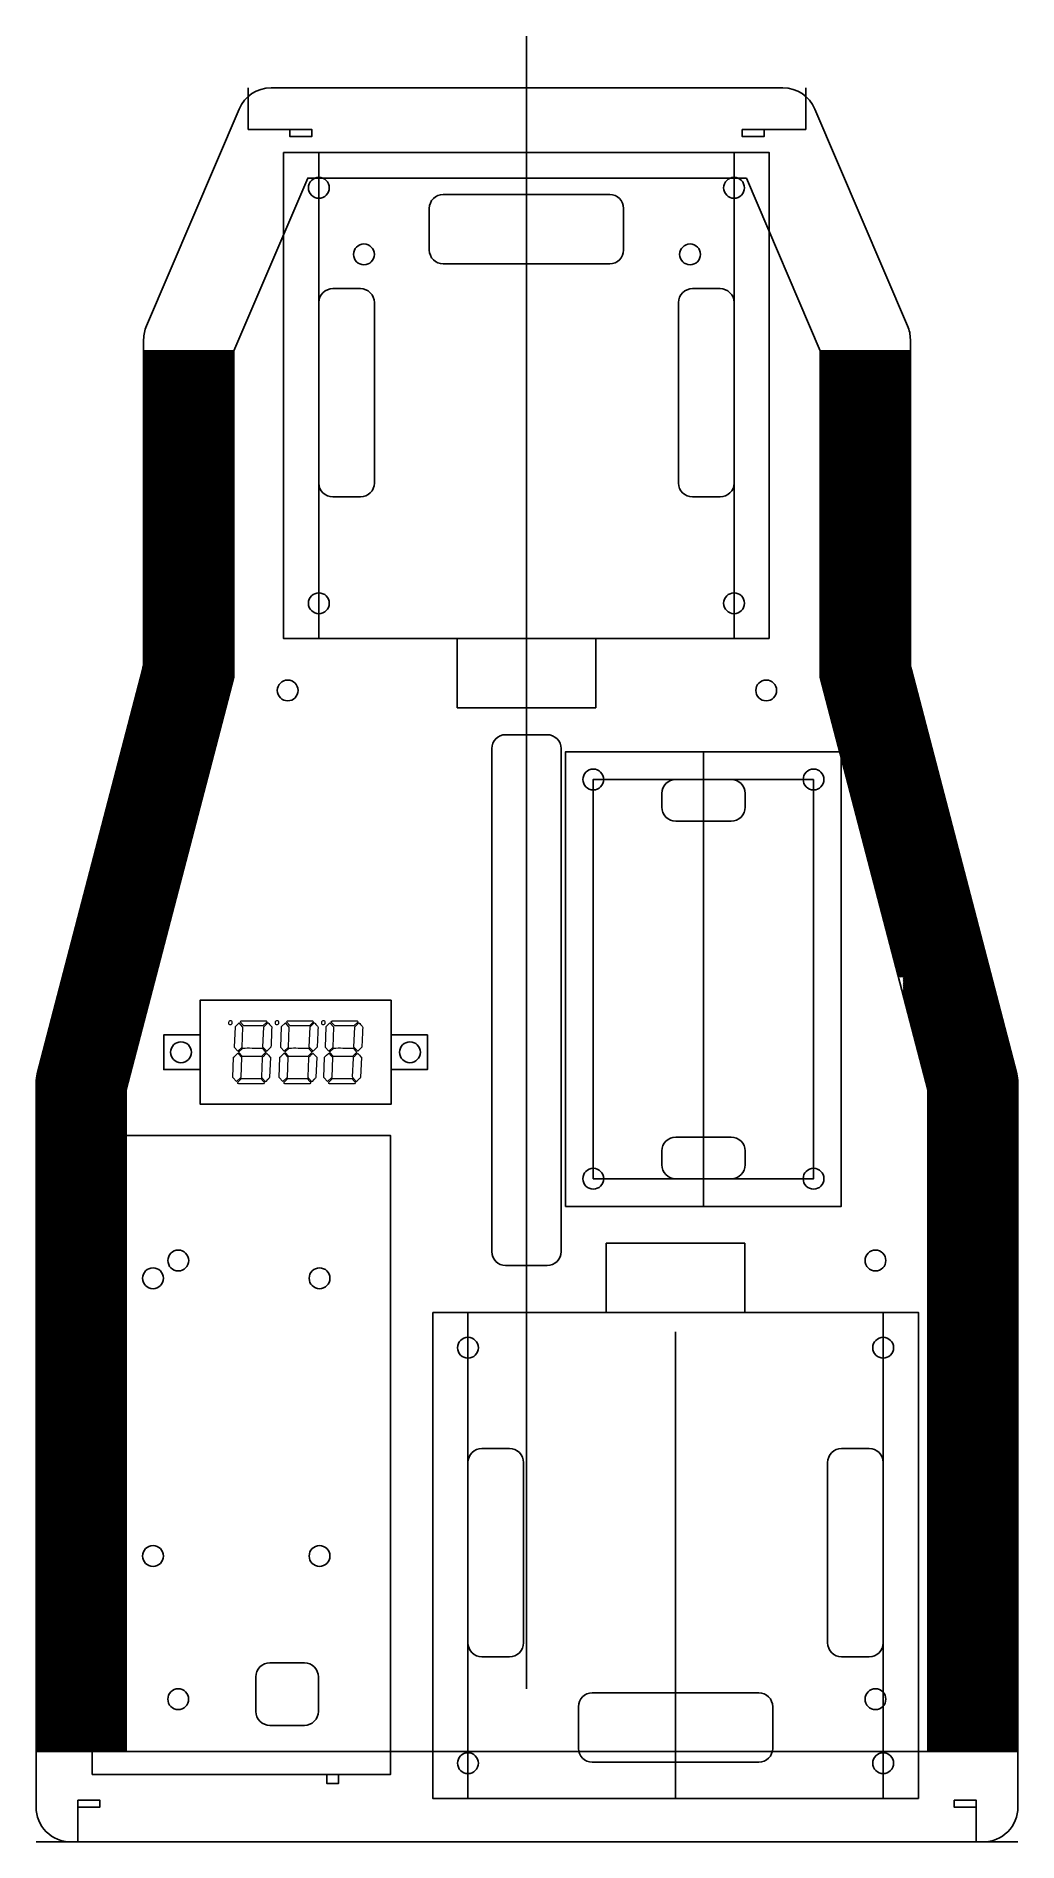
# Model space of a CAD drawing. Header units: centimetres. Extents: x -3 to 138, y 1 to 261.
import ezdxf

# ---------------------------------------------------------------- set-up
doc = ezdxf.new("R2010")
doc.units = ezdxf.units.CM
doc.header["$MEASUREMENT"] = 0
doc.layers.add('cut', color=1, linetype='Continuous')
doc.layers.add('underside', color=109, linetype='Continuous')

msp = doc.modelspace()

# ---------------------------------------------------------------- hatches: boundary and pattern name
at = {"layer": 'underside'}
h = msp.add_hatch(dxfattribs=at)
h.set_pattern_fill('ANSI31', color=256)
h.paths.add_polyline_path([(120.82, 125.08), (121.52, 125.08), (121.52, 122.38), (125.05, 108.85), (125.05, 55.09), (132.88, 55.09), (132.88, 35.09), (125.05, 35.09), (125.05, 13.52), (138.05, 13.52), (138.05, 110.51), (122.55, 169.96), (122.55, 215.26), (109.55, 215.26), (109.55, 168.29)])
edge = h.paths.add_edge_path()
edge.add_line((-3.45, 110.51), (-3.45, 13.52))
edge.add_line((-3.45, 13.52), (4.65, 13.52))
edge.add_spline(control_points=[(4.65, 13.52), (4.65, 30.26), (4.65, 102.06), (4.65, 102.06), (4.65, 102.06), (6.55, 102.06), (9.55, 102.06)], knot_values=[0.646638, 0.646638, 0.646638, 0.646638, 1, 1, 1, 1.042033, 1.042033, 1.042033, 1.042033], degree=3, periodic=0)
edge.add_line((9.55, 102.06), (9.55, 108.85))
edge.add_line((9.55, 108.85), (25.05, 168.29))
edge.add_line((25.05, 168.29), (25.05, 215.26))
edge.add_line((25.05, 215.26), (12.05, 215.26))
edge.add_line((12.05, 215.26), (12.05, 169.96))
edge.add_line((12.05, 169.96), (-3.45, 110.51))
h.paths.add_polyline_path([(125.05, 35.09), (132.88, 35.09), (132.88, 55.09), (125.05, 55.09)], flags=17)
edge = h.paths.add_edge_path(flags=17)
edge.add_spline(control_points=[(9.55, 102.06), (6.55, 102.06), (4.65, 102.06), (4.65, 102.06), (4.65, 102.06), (4.65, 30.26), (4.65, 13.52)], knot_values=[0.646638, 0.646638, 0.646638, 0.646638, 0.688672, 0.688672, 0.688672, 1.042033, 1.042033, 1.042033, 1.042033], degree=3, periodic=0)
edge.add_line((4.65, 13.52), (9.55, 13.52))
edge.add_line((9.55, 13.52), (9.55, 102.06))

# ---------------------------------------------------------------- linework, layer by layer
for p, q in [((67.22, 22.57), (67.22, 260.6)), ((27.11, 253.14), (27.11, 247.14)), ((107.49, 253.14), (107.49, 247.14)), ((27.11, 247.14), (33.11, 247.14)), ((107.49, 247.14), (101.49, 247.14)), ((32.22, 243.83), (37.3, 243.83)), ((37.3, 243.83), (37.3, 238.75)), ((102.22, 243.83), (97.14, 243.83)), ((97.14, 243.83), (97.14, 238.75)), ((37.3, 178.91), (37.3, 238.75)), ((97.14, 238.75), (97.14, 178.91)), ((37.3, 173.83), (37.3, 178.91)), ((97.14, 173.83), (97.14, 178.91)), ((32.22, 173.83), (37.3, 173.83)), ((57.22, 163.83), (57.22, 173.83)), ((77.22, 173.83), (77.22, 163.83)), ((102.22, 173.83), (97.14, 173.83)), ((77.22, 163.83), (57.22, 163.83)), ((92.73, 92.03), (92.73, 157.53)), ((78.71, 76.77), (78.71, 86.77)), ((78.71, 86.77), (98.71, 86.77)), ((98.71, 86.77), (98.71, 76.77)), ((53.71, 76.77), (58.79, 76.77)), ((58.79, 76.77), (58.79, 71.69)), ((123.71, 76.77), (118.63, 76.77)), ((118.63, 76.77), (118.63, 71.69)), ((88.71, 6.77), (88.71, 73.97)), ((58.79, 71.69), (58.79, 11.85)), ((118.63, 71.69), (118.63, 11.85)), ((58.79, 6.77), (58.79, 11.85)), ((118.63, 6.77), (118.63, 11.85)), ((2.55, 0.52), (2.55, 6.52)), ((123.71, 6.77), (118.63, 6.77)), ((132.05, 0.52), (132.05, 6.52)), ((-3.45, 0.52), (2.55, 0.52)), ((138.05, 0.52), (132.05, 0.52))]:
    msp.add_line(p, q)
for points in [[(102.22, 173.83), (32.22, 173.83), (32.22, 243.83), (102.22, 243.83)], [(112.6, 157.53), (112.6, 92.03), (72.85, 92.03), (72.85, 157.53)], [(108.6, 153.53), (108.6, 96.03), (76.85, 96.03), (76.85, 153.53)], [(53.71, 76.77), (123.71, 76.77), (123.71, 6.77), (53.71, 6.77)]]:
    msp.add_lwpolyline(points, close=True)
at = {"lineweight": 25}
for points in [[(47.7, 121.75), (47.7, 121.75), (47.7, 106.75), (47.7, 106.75), (47.7, 106.75), (47.7, 106.75), (20.2, 106.75), (20.2, 106.75), (20.2, 106.75), (20.2, 106.75), (20.2, 121.75), (20.2, 121.75), (20.2, 121.75), (20.2, 121.75), (47.7, 121.75), (47.7, 121.75)], [(20.2, 116.75), (20.2, 116.75), (20.2, 111.75), (20.2, 111.75), (20.2, 111.75), (20.2, 111.75), (14.95, 111.75), (14.95, 111.75), (14.95, 111.75), (14.95, 111.75), (14.95, 116.75), (14.95, 116.75), (14.95, 116.75), (14.95, 116.75), (20.2, 116.75), (20.2, 116.75)], [(52.95, 116.75), (52.95, 116.75), (52.95, 111.75), (52.95, 111.75), (52.95, 111.75), (52.95, 111.75), (47.7, 111.75), (47.7, 111.75), (47.7, 111.75), (47.7, 111.75), (47.7, 116.75), (47.7, 116.75), (47.7, 116.75), (47.7, 116.75), (52.95, 116.75), (52.95, 116.75)], [(4.65, 102.24), (4.65, 102.24), (47.65, 102.24), (47.65, 102.24), (47.65, 102.24), (47.65, 102.24), (47.65, 10.24), (47.65, 10.24), (47.65, 10.24), (47.65, 10.24), (4.65, 10.24), (4.65, 10.24), (4.65, 10.24), (4.65, 10.24), (4.65, 102.24), (4.65, 102.24)], [(38.47, 10.24), (38.47, 10.24), (40.11, 10.24), (40.11, 10.24), (40.11, 10.24), (40.11, 10.24), (40.11, 8.91), (40.11, 8.91), (40.11, 8.91), (40.11, 8.91), (38.47, 8.91), (38.47, 8.91), (38.47, 8.91), (38.47, 8.91), (38.47, 10.24), (38.47, 10.24)]]:
    msp.add_open_spline(points, degree=3, knots=[0, 0, 0, 0, 0.2, 0.2, 0.2, 0.2, 0.4, 0.4, 0.4, 0.4, 0.6, 0.6, 0.6, 0.6, 1, 1, 1, 1], dxfattribs=at)
at = {"lineweight": 9}
for points, knots in [([(24.56, 118.79), (24.64, 118.79), (24.7, 118.77), (24.75, 118.72), (24.75, 118.72), (24.8, 118.67), (24.82, 118.6), (24.82, 118.51), (24.82, 118.51), (24.82, 118.42), (24.79, 118.35), (24.73, 118.3), (24.73, 118.3), (24.68, 118.25), (24.61, 118.22), (24.54, 118.22), (24.54, 118.22), (24.47, 118.22), (24.41, 118.25), (24.35, 118.31), (24.35, 118.31), (24.3, 118.37), (24.28, 118.43), (24.28, 118.51), (24.28, 118.51), (24.29, 118.6), (24.32, 118.67), (24.37, 118.72), (24.37, 118.72), (24.43, 118.77), (24.49, 118.79), (24.56, 118.79)], [0, 0, 0, 0, 0.111111, 0.111111, 0.111111, 0.111111, 0.222222, 0.222222, 0.222222, 0.222222, 0.333333, 0.333333, 0.333333, 0.333333, 0.444444, 0.444444, 0.444444, 0.444444, 0.555556, 0.555556, 0.555556, 0.555556, 0.666667, 0.666667, 0.666667, 0.666667, 0.777778, 0.777778, 0.777778, 0.777778, 1, 1, 1, 1]), ([(25.62, 114.38), (25.62, 114.38), (25.09, 114.97), (25.09, 114.97), (25.09, 114.97), (25.09, 114.97), (25.22, 117.9), (25.22, 117.9), (25.22, 117.9), (25.22, 117.9), (25.8, 118.49), (25.8, 118.49), (25.8, 118.49), (25.8, 118.49), (26.36, 117.88), (26.36, 117.88), (26.36, 117.88), (26.36, 117.88), (26.23, 114.96), (26.23, 114.96), (26.23, 114.96), (26.23, 114.96), (25.62, 114.38), (25.62, 114.38)], [0, 0, 0, 0, 0.142857, 0.142857, 0.142857, 0.142857, 0.285714, 0.285714, 0.285714, 0.285714, 0.428571, 0.428571, 0.428571, 0.428571, 0.571429, 0.571429, 0.571429, 0.571429, 0.714286, 0.714286, 0.714286, 0.714286, 1, 1, 1, 1]), ([(25.94, 118.62), (25.94, 118.62), (26.47, 118.04), (26.47, 118.04), (26.47, 118.04), (26.47, 118.04), (29.25, 118.03), (29.25, 118.03), (29.25, 118.03), (29.25, 118.03), (29.85, 118.63), (29.85, 118.63), (29.85, 118.63), (29.85, 118.63), (29.71, 118.79), (29.71, 118.79), (29.71, 118.79), (29.71, 118.79), (26.1, 118.79), (26.1, 118.79), (26.1, 118.79), (26.1, 118.79), (25.94, 118.62), (25.94, 118.62)], [0, 0, 0, 0, 0.142857, 0.142857, 0.142857, 0.142857, 0.285714, 0.285714, 0.285714, 0.285714, 0.428571, 0.428571, 0.428571, 0.428571, 0.571429, 0.571429, 0.571429, 0.571429, 0.714286, 0.714286, 0.714286, 0.714286, 1, 1, 1, 1]), ([(30.39, 114.98), (30.44, 115.91), (30.47, 116.87), (30.51, 117.81), (30.51, 117.81), (30.52, 117.94), (30.5, 117.92), (30.44, 117.98), (30.44, 117.98), (30.29, 118.16), (30.13, 118.32), (29.98, 118.49), (29.98, 118.49), (29.94, 118.48), (29.92, 118.45), (29.89, 118.42), (29.89, 118.42), (29.86, 118.39), (29.84, 118.37), (29.81, 118.34), (29.81, 118.34), (29.81, 118.34), (29.37, 117.9), (29.37, 117.9), (29.37, 117.9), (29.37, 117.9), (29.25, 114.98), (29.25, 114.98), (29.25, 114.98), (29.25, 114.98), (29.79, 114.38), (29.79, 114.38), (29.79, 114.38), (29.89, 114.47), (29.99, 114.58), (30.09, 114.68), (30.09, 114.68), (30.09, 114.68), (30.39, 114.98), (30.39, 114.98)], [0, 0, 0, 0, 0.090909, 0.090909, 0.090909, 0.090909, 0.181818, 0.181818, 0.181818, 0.181818, 0.272727, 0.272727, 0.272727, 0.272727, 0.363636, 0.363636, 0.363636, 0.363636, 0.454545, 0.454545, 0.454545, 0.454545, 0.545455, 0.545455, 0.545455, 0.545455, 0.636364, 0.636364, 0.636364, 0.636364, 0.727273, 0.727273, 0.727273, 0.727273, 0.818182, 0.818182, 0.818182, 0.818182, 1, 1, 1, 1]), ([(31.28, 118.79), (31.35, 118.79), (31.42, 118.77), (31.47, 118.72), (31.47, 118.72), (31.52, 118.67), (31.54, 118.6), (31.54, 118.51), (31.54, 118.51), (31.53, 118.42), (31.5, 118.35), (31.45, 118.3), (31.45, 118.3), (31.39, 118.25), (31.33, 118.22), (31.26, 118.22), (31.26, 118.22), (31.18, 118.22), (31.12, 118.25), (31.07, 118.31), (31.07, 118.31), (31.02, 118.37), (31, 118.43), (31, 118.51), (31, 118.51), (31, 118.6), (31.03, 118.67), (31.09, 118.72), (31.09, 118.72), (31.15, 118.77), (31.21, 118.79), (31.28, 118.79)], [0, 0, 0, 0, 0.111111, 0.111111, 0.111111, 0.111111, 0.222222, 0.222222, 0.222222, 0.222222, 0.333333, 0.333333, 0.333333, 0.333333, 0.444444, 0.444444, 0.444444, 0.444444, 0.555556, 0.555556, 0.555556, 0.555556, 0.666667, 0.666667, 0.666667, 0.666667, 0.777778, 0.777778, 0.777778, 0.777778, 1, 1, 1, 1]), ([(32.3, 114.38), (32.3, 114.38), (31.76, 114.97), (31.76, 114.97), (31.76, 114.97), (31.76, 114.97), (31.89, 117.9), (31.89, 117.9), (31.89, 117.9), (31.89, 117.9), (32.47, 118.49), (32.47, 118.49), (32.47, 118.49), (32.47, 118.49), (33.04, 117.88), (33.04, 117.88), (33.04, 117.88), (33.04, 117.88), (32.91, 114.96), (32.91, 114.96), (32.91, 114.96), (32.91, 114.96), (32.3, 114.38), (32.3, 114.38)], [0, 0, 0, 0, 0.142857, 0.142857, 0.142857, 0.142857, 0.285714, 0.285714, 0.285714, 0.285714, 0.428571, 0.428571, 0.428571, 0.428571, 0.571429, 0.571429, 0.571429, 0.571429, 0.714286, 0.714286, 0.714286, 0.714286, 1, 1, 1, 1]), ([(32.62, 118.62), (32.62, 118.62), (33.15, 118.04), (33.15, 118.04), (33.15, 118.04), (33.15, 118.04), (35.93, 118.03), (35.93, 118.03), (35.93, 118.03), (35.93, 118.03), (36.52, 118.63), (36.52, 118.63), (36.52, 118.63), (36.52, 118.63), (36.38, 118.79), (36.38, 118.79), (36.38, 118.79), (36.38, 118.79), (32.77, 118.79), (32.77, 118.79), (32.77, 118.79), (32.77, 118.79), (32.62, 118.62), (32.62, 118.62)], [0, 0, 0, 0, 0.142857, 0.142857, 0.142857, 0.142857, 0.285714, 0.285714, 0.285714, 0.285714, 0.428571, 0.428571, 0.428571, 0.428571, 0.571429, 0.571429, 0.571429, 0.571429, 0.714286, 0.714286, 0.714286, 0.714286, 1, 1, 1, 1]), ([(37.06, 114.98), (37.12, 115.91), (37.14, 116.87), (37.19, 117.81), (37.19, 117.81), (37.19, 117.94), (37.18, 117.92), (37.12, 117.98), (37.12, 117.98), (36.97, 118.16), (36.81, 118.32), (36.65, 118.49), (36.65, 118.49), (36.62, 118.48), (36.6, 118.45), (36.57, 118.42), (36.57, 118.42), (36.54, 118.39), (36.52, 118.37), (36.49, 118.34), (36.49, 118.34), (36.49, 118.34), (36.05, 117.9), (36.05, 117.9), (36.05, 117.9), (36.05, 117.9), (35.92, 114.98), (35.92, 114.98), (35.92, 114.98), (35.92, 114.98), (36.47, 114.38), (36.47, 114.38), (36.47, 114.38), (36.57, 114.47), (36.66, 114.58), (36.77, 114.68), (36.77, 114.68), (36.77, 114.68), (37.06, 114.98), (37.06, 114.98)], [0, 0, 0, 0, 0.090909, 0.090909, 0.090909, 0.090909, 0.181818, 0.181818, 0.181818, 0.181818, 0.272727, 0.272727, 0.272727, 0.272727, 0.363636, 0.363636, 0.363636, 0.363636, 0.454545, 0.454545, 0.454545, 0.454545, 0.545455, 0.545455, 0.545455, 0.545455, 0.636364, 0.636364, 0.636364, 0.636364, 0.727273, 0.727273, 0.727273, 0.727273, 0.818182, 0.818182, 0.818182, 0.818182, 1, 1, 1, 1]), ([(37.96, 118.79), (38.03, 118.79), (38.09, 118.77), (38.14, 118.72), (38.14, 118.72), (38.19, 118.67), (38.22, 118.6), (38.21, 118.51), (38.21, 118.51), (38.21, 118.42), (38.18, 118.35), (38.12, 118.3), (38.12, 118.3), (38.07, 118.25), (38, 118.22), (37.93, 118.22), (37.93, 118.22), (37.86, 118.22), (37.8, 118.25), (37.75, 118.31), (37.75, 118.31), (37.7, 118.37), (37.67, 118.43), (37.68, 118.51), (37.68, 118.51), (37.68, 118.6), (37.71, 118.67), (37.76, 118.72), (37.76, 118.72), (37.82, 118.77), (37.88, 118.79), (37.96, 118.79)], [0, 0, 0, 0, 0.111111, 0.111111, 0.111111, 0.111111, 0.222222, 0.222222, 0.222222, 0.222222, 0.333333, 0.333333, 0.333333, 0.333333, 0.444444, 0.444444, 0.444444, 0.444444, 0.555556, 0.555556, 0.555556, 0.555556, 0.666667, 0.666667, 0.666667, 0.666667, 0.777778, 0.777778, 0.777778, 0.777778, 1, 1, 1, 1]), ([(38.73, 114.38), (38.73, 114.38), (38.19, 114.97), (38.19, 114.97), (38.19, 114.97), (38.19, 114.97), (38.32, 117.9), (38.32, 117.9), (38.32, 117.9), (38.32, 117.9), (38.9, 118.49), (38.9, 118.49), (38.9, 118.49), (38.9, 118.49), (39.47, 117.88), (39.47, 117.88), (39.47, 117.88), (39.47, 117.88), (39.34, 114.96), (39.34, 114.96), (39.34, 114.96), (39.34, 114.96), (38.73, 114.38), (38.73, 114.38)], [0, 0, 0, 0, 0.142857, 0.142857, 0.142857, 0.142857, 0.285714, 0.285714, 0.285714, 0.285714, 0.428571, 0.428571, 0.428571, 0.428571, 0.571429, 0.571429, 0.571429, 0.571429, 0.714286, 0.714286, 0.714286, 0.714286, 1, 1, 1, 1]), ([(39.05, 118.62), (39.05, 118.62), (39.58, 118.04), (39.58, 118.04), (39.58, 118.04), (39.58, 118.04), (42.36, 118.03), (42.36, 118.03), (42.36, 118.03), (42.36, 118.03), (42.95, 118.63), (42.95, 118.63), (42.95, 118.63), (42.95, 118.63), (42.81, 118.79), (42.81, 118.79), (42.81, 118.79), (42.81, 118.79), (39.2, 118.79), (39.2, 118.79), (39.2, 118.79), (39.2, 118.79), (39.05, 118.62), (39.05, 118.62)], [0, 0, 0, 0, 0.142857, 0.142857, 0.142857, 0.142857, 0.285714, 0.285714, 0.285714, 0.285714, 0.428571, 0.428571, 0.428571, 0.428571, 0.571429, 0.571429, 0.571429, 0.571429, 0.714286, 0.714286, 0.714286, 0.714286, 1, 1, 1, 1]), ([(43.5, 114.98), (43.55, 115.91), (43.57, 116.87), (43.62, 117.81), (43.62, 117.81), (43.63, 117.94), (43.61, 117.92), (43.55, 117.98), (43.55, 117.98), (43.4, 118.16), (43.24, 118.32), (43.08, 118.49), (43.08, 118.49), (43.05, 118.48), (43.03, 118.45), (43, 118.42), (43, 118.42), (42.97, 118.39), (42.95, 118.37), (42.92, 118.34), (42.92, 118.34), (42.92, 118.34), (42.48, 117.9), (42.48, 117.9), (42.48, 117.9), (42.48, 117.9), (42.35, 114.98), (42.35, 114.98), (42.35, 114.98), (42.35, 114.98), (42.9, 114.38), (42.9, 114.38), (42.9, 114.38), (43, 114.47), (43.1, 114.58), (43.2, 114.68), (43.2, 114.68), (43.2, 114.68), (43.5, 114.98), (43.5, 114.98)], [0, 0, 0, 0, 0.090909, 0.090909, 0.090909, 0.090909, 0.181818, 0.181818, 0.181818, 0.181818, 0.272727, 0.272727, 0.272727, 0.272727, 0.363636, 0.363636, 0.363636, 0.363636, 0.454545, 0.454545, 0.454545, 0.454545, 0.545455, 0.545455, 0.545455, 0.545455, 0.636364, 0.636364, 0.636364, 0.636364, 0.727273, 0.727273, 0.727273, 0.727273, 0.818182, 0.818182, 0.818182, 0.818182, 1, 1, 1, 1]), ([(29.66, 114.25), (29.63, 114.31), (29.46, 114.47), (29.42, 114.52), (29.42, 114.52), (29.34, 114.6), (29.27, 114.69), (29.19, 114.77), (29.19, 114.77), (29.12, 114.85), (29.14, 114.85), (29.01, 114.85), (29.01, 114.85), (28.13, 114.85), (27.2, 114.87), (26.33, 114.85), (26.33, 114.85), (26.33, 114.85), (25.79, 114.3), (25.79, 114.3), (25.79, 114.3), (25.75, 114.26), (25.77, 114.29), (25.76, 114.25), (25.76, 114.25), (25.78, 114.19), (26.11, 113.85), (26.16, 113.79), (26.16, 113.79), (26.19, 113.75), (26.26, 113.69), (26.28, 113.65), (26.28, 113.65), (26.28, 113.65), (29.07, 113.65), (29.07, 113.65), (29.07, 113.65), (29.11, 113.71), (29.43, 114.01), (29.52, 114.1), (29.52, 114.1), (29.56, 114.14), (29.62, 114.2), (29.66, 114.25)], [0, 0, 0, 0, 0.083333, 0.083333, 0.083333, 0.083333, 0.166667, 0.166667, 0.166667, 0.166667, 0.25, 0.25, 0.25, 0.25, 0.333333, 0.333333, 0.333333, 0.333333, 0.416667, 0.416667, 0.416667, 0.416667, 0.5, 0.5, 0.5, 0.5, 0.583333, 0.583333, 0.583333, 0.583333, 0.666667, 0.666667, 0.666667, 0.666667, 0.75, 0.75, 0.75, 0.75, 0.833333, 0.833333, 0.833333, 0.833333, 1, 1, 1, 1]), ([(36.33, 114.25), (36.31, 114.31), (36.14, 114.47), (36.1, 114.52), (36.1, 114.52), (36.01, 114.6), (35.94, 114.69), (35.86, 114.77), (35.86, 114.77), (35.8, 114.85), (35.82, 114.85), (35.69, 114.85), (35.69, 114.85), (34.8, 114.85), (33.88, 114.87), (33.01, 114.85), (33.01, 114.85), (33.01, 114.85), (32.46, 114.3), (32.46, 114.3), (32.46, 114.3), (32.43, 114.26), (32.45, 114.29), (32.43, 114.25), (32.43, 114.25), (32.46, 114.19), (32.78, 113.85), (32.83, 113.79), (32.83, 113.79), (32.87, 113.75), (32.93, 113.69), (32.96, 113.65), (32.96, 113.65), (32.96, 113.65), (35.75, 113.65), (35.75, 113.65), (35.75, 113.65), (35.78, 113.71), (36.11, 114.01), (36.19, 114.1), (36.19, 114.1), (36.23, 114.14), (36.3, 114.2), (36.33, 114.25)], [0, 0, 0, 0, 0.083333, 0.083333, 0.083333, 0.083333, 0.166667, 0.166667, 0.166667, 0.166667, 0.25, 0.25, 0.25, 0.25, 0.333333, 0.333333, 0.333333, 0.333333, 0.416667, 0.416667, 0.416667, 0.416667, 0.5, 0.5, 0.5, 0.5, 0.583333, 0.583333, 0.583333, 0.583333, 0.666667, 0.666667, 0.666667, 0.666667, 0.75, 0.75, 0.75, 0.75, 0.833333, 0.833333, 0.833333, 0.833333, 1, 1, 1, 1]), ([(42.76, 114.25), (42.74, 114.31), (42.57, 114.47), (42.53, 114.52), (42.53, 114.52), (42.45, 114.6), (42.38, 114.69), (42.3, 114.77), (42.3, 114.77), (42.23, 114.85), (42.25, 114.85), (42.12, 114.85), (42.12, 114.85), (41.24, 114.85), (40.31, 114.87), (39.44, 114.85), (39.44, 114.85), (39.44, 114.85), (38.89, 114.3), (38.89, 114.3), (38.89, 114.3), (38.86, 114.26), (38.88, 114.29), (38.86, 114.25), (38.86, 114.25), (38.89, 114.19), (39.21, 113.85), (39.27, 113.79), (39.27, 113.79), (39.3, 113.75), (39.37, 113.69), (39.39, 113.65), (39.39, 113.65), (39.39, 113.65), (42.18, 113.65), (42.18, 113.65), (42.18, 113.65), (42.21, 113.71), (42.54, 114.01), (42.62, 114.1), (42.62, 114.1), (42.67, 114.14), (42.73, 114.2), (42.76, 114.25)], [0, 0, 0, 0, 0.083333, 0.083333, 0.083333, 0.083333, 0.166667, 0.166667, 0.166667, 0.166667, 0.25, 0.25, 0.25, 0.25, 0.333333, 0.333333, 0.333333, 0.333333, 0.416667, 0.416667, 0.416667, 0.416667, 0.5, 0.5, 0.5, 0.5, 0.583333, 0.583333, 0.583333, 0.583333, 0.666667, 0.666667, 0.666667, 0.666667, 0.75, 0.75, 0.75, 0.75, 0.833333, 0.833333, 0.833333, 0.833333, 1, 1, 1, 1]), ([(26.16, 113.52), (25.98, 113.72), (25.8, 113.91), (25.62, 114.11), (25.62, 114.11), (25.6, 114.1), (25.05, 113.55), (25.02, 113.52), (25.02, 113.52), (25.02, 113.52), (24.9, 110.6), (24.9, 110.6), (24.9, 110.6), (24.9, 110.6), (25.44, 110.01), (25.44, 110.01), (25.44, 110.01), (25.44, 110.01), (26.04, 110.59), (26.04, 110.59), (26.04, 110.59), (26.04, 110.59), (26.16, 113.52), (26.16, 113.52)], [0, 0, 0, 0, 0.142857, 0.142857, 0.142857, 0.142857, 0.285714, 0.285714, 0.285714, 0.285714, 0.428571, 0.428571, 0.428571, 0.428571, 0.571429, 0.571429, 0.571429, 0.571429, 0.714286, 0.714286, 0.714286, 0.714286, 1, 1, 1, 1]), ([(29.77, 114.12), (29.74, 114.07), (29.66, 114), (29.61, 113.95), (29.61, 113.95), (29.55, 113.89), (29.5, 113.84), (29.45, 113.79), (29.45, 113.79), (29.39, 113.73), (29.34, 113.68), (29.28, 113.62), (29.28, 113.62), (29.19, 113.54), (29.19, 113.56), (29.18, 113.4), (29.18, 113.4), (29.18, 113.4), (29.06, 110.7), (29.06, 110.7), (29.06, 110.7), (29.06, 110.57), (29.05, 110.6), (29.16, 110.48), (29.16, 110.48), (29.16, 110.48), (29.6, 110), (29.6, 110), (29.6, 110), (29.62, 110.02), (29.63, 110.03), (29.65, 110.05), (29.65, 110.05), (29.65, 110.05), (29.9, 110.3), (29.9, 110.3), (29.9, 110.3), (30.01, 110.39), (30.1, 110.51), (30.2, 110.6), (30.2, 110.6), (30.2, 110.6), (30.32, 113.52), (30.32, 113.52), (30.32, 113.52), (30.25, 113.59), (29.82, 114.08), (29.77, 114.12)], [0, 0, 0, 0, 0.076923, 0.076923, 0.076923, 0.076923, 0.153846, 0.153846, 0.153846, 0.153846, 0.230769, 0.230769, 0.230769, 0.230769, 0.307692, 0.307692, 0.307692, 0.307692, 0.384615, 0.384615, 0.384615, 0.384615, 0.461538, 0.461538, 0.461538, 0.461538, 0.538462, 0.538462, 0.538462, 0.538462, 0.615385, 0.615385, 0.615385, 0.615385, 0.692308, 0.692308, 0.692308, 0.692308, 0.769231, 0.769231, 0.769231, 0.769231, 0.846154, 0.846154, 0.846154, 0.846154, 1, 1, 1, 1]), ([(32.84, 113.52), (32.66, 113.72), (32.48, 113.91), (32.3, 114.11), (32.3, 114.11), (32.27, 114.1), (31.72, 113.55), (31.7, 113.52), (31.7, 113.52), (31.7, 113.52), (31.58, 110.6), (31.58, 110.6), (31.58, 110.6), (31.58, 110.6), (32.12, 110.01), (32.12, 110.01), (32.12, 110.01), (32.12, 110.01), (32.71, 110.59), (32.71, 110.59), (32.71, 110.59), (32.71, 110.59), (32.84, 113.52), (32.84, 113.52)], [0, 0, 0, 0, 0.142857, 0.142857, 0.142857, 0.142857, 0.285714, 0.285714, 0.285714, 0.285714, 0.428571, 0.428571, 0.428571, 0.428571, 0.571429, 0.571429, 0.571429, 0.571429, 0.714286, 0.714286, 0.714286, 0.714286, 1, 1, 1, 1]), ([(36.45, 114.12), (36.41, 114.07), (36.33, 114), (36.28, 113.95), (36.28, 113.95), (36.23, 113.89), (36.18, 113.84), (36.12, 113.79), (36.12, 113.79), (36.07, 113.73), (36.01, 113.68), (35.96, 113.62), (35.96, 113.62), (35.87, 113.54), (35.86, 113.56), (35.85, 113.4), (35.85, 113.4), (35.85, 113.4), (35.74, 110.7), (35.74, 110.7), (35.74, 110.7), (35.73, 110.57), (35.73, 110.6), (35.84, 110.48), (35.84, 110.48), (35.84, 110.48), (36.28, 110), (36.28, 110), (36.28, 110), (36.3, 110.02), (36.31, 110.03), (36.32, 110.05), (36.32, 110.05), (36.32, 110.05), (36.58, 110.3), (36.58, 110.3), (36.58, 110.3), (36.68, 110.39), (36.77, 110.51), (36.88, 110.6), (36.88, 110.6), (36.88, 110.6), (37, 113.52), (37, 113.52), (37, 113.52), (36.93, 113.59), (36.5, 114.08), (36.45, 114.12)], [0, 0, 0, 0, 0.076923, 0.076923, 0.076923, 0.076923, 0.153846, 0.153846, 0.153846, 0.153846, 0.230769, 0.230769, 0.230769, 0.230769, 0.307692, 0.307692, 0.307692, 0.307692, 0.384615, 0.384615, 0.384615, 0.384615, 0.461538, 0.461538, 0.461538, 0.461538, 0.538462, 0.538462, 0.538462, 0.538462, 0.615385, 0.615385, 0.615385, 0.615385, 0.692308, 0.692308, 0.692308, 0.692308, 0.769231, 0.769231, 0.769231, 0.769231, 0.846154, 0.846154, 0.846154, 0.846154, 1, 1, 1, 1]), ([(39.27, 113.52), (39.09, 113.72), (38.91, 113.91), (38.73, 114.11), (38.73, 114.11), (38.7, 114.1), (38.15, 113.55), (38.13, 113.52), (38.13, 113.52), (38.13, 113.52), (38.01, 110.6), (38.01, 110.6), (38.01, 110.6), (38.01, 110.6), (38.55, 110.01), (38.55, 110.01), (38.55, 110.01), (38.55, 110.01), (39.15, 110.59), (39.15, 110.59), (39.15, 110.59), (39.15, 110.59), (39.27, 113.52), (39.27, 113.52)], [0, 0, 0, 0, 0.142857, 0.142857, 0.142857, 0.142857, 0.285714, 0.285714, 0.285714, 0.285714, 0.428571, 0.428571, 0.428571, 0.428571, 0.571429, 0.571429, 0.571429, 0.571429, 0.714286, 0.714286, 0.714286, 0.714286, 1, 1, 1, 1]), ([(42.88, 114.12), (42.84, 114.07), (42.76, 114), (42.71, 113.95), (42.71, 113.95), (42.66, 113.89), (42.61, 113.84), (42.55, 113.79), (42.55, 113.79), (42.5, 113.73), (42.44, 113.68), (42.39, 113.62), (42.39, 113.62), (42.3, 113.54), (42.29, 113.56), (42.28, 113.4), (42.28, 113.4), (42.28, 113.4), (42.17, 110.7), (42.17, 110.7), (42.17, 110.7), (42.16, 110.57), (42.16, 110.6), (42.27, 110.48), (42.27, 110.48), (42.27, 110.48), (42.71, 110), (42.71, 110), (42.71, 110), (42.73, 110.02), (42.74, 110.03), (42.75, 110.05), (42.75, 110.05), (42.75, 110.05), (43.01, 110.3), (43.01, 110.3), (43.01, 110.3), (43.11, 110.39), (43.2, 110.51), (43.31, 110.6), (43.31, 110.6), (43.31, 110.6), (43.43, 113.52), (43.43, 113.52), (43.43, 113.52), (43.36, 113.59), (42.93, 114.08), (42.88, 114.12)], [0, 0, 0, 0, 0.076923, 0.076923, 0.076923, 0.076923, 0.153846, 0.153846, 0.153846, 0.153846, 0.230769, 0.230769, 0.230769, 0.230769, 0.307692, 0.307692, 0.307692, 0.307692, 0.384615, 0.384615, 0.384615, 0.384615, 0.461538, 0.461538, 0.461538, 0.461538, 0.538462, 0.538462, 0.538462, 0.538462, 0.615385, 0.615385, 0.615385, 0.615385, 0.692308, 0.692308, 0.692308, 0.692308, 0.769231, 0.769231, 0.769231, 0.769231, 0.846154, 0.846154, 0.846154, 0.846154, 1, 1, 1, 1]), ([(25.71, 109.7), (25.71, 109.7), (29.31, 109.7), (29.31, 109.7), (29.31, 109.7), (29.31, 109.7), (29.47, 109.87), (29.47, 109.87), (29.47, 109.87), (29.45, 109.91), (29.37, 109.99), (29.34, 110.03), (29.34, 110.03), (29.34, 110.03), (28.92, 110.47), (28.92, 110.47), (28.92, 110.47), (28.92, 110.47), (26.15, 110.47), (26.15, 110.47), (26.15, 110.47), (26.15, 110.47), (25.57, 109.87), (25.57, 109.87), (25.57, 109.87), (25.57, 109.87), (25.68, 109.75), (25.68, 109.75), (25.68, 109.75), (25.71, 109.72), (25.69, 109.74), (25.71, 109.7)], [0, 0, 0, 0, 0.111111, 0.111111, 0.111111, 0.111111, 0.222222, 0.222222, 0.222222, 0.222222, 0.333333, 0.333333, 0.333333, 0.333333, 0.444444, 0.444444, 0.444444, 0.444444, 0.555556, 0.555556, 0.555556, 0.555556, 0.666667, 0.666667, 0.666667, 0.666667, 0.777778, 0.777778, 0.777778, 0.777778, 1, 1, 1, 1]), ([(32.38, 109.7), (32.38, 109.7), (35.99, 109.7), (35.99, 109.7), (35.99, 109.7), (35.99, 109.7), (36.14, 109.87), (36.14, 109.87), (36.14, 109.87), (36.13, 109.91), (36.04, 109.99), (36.01, 110.03), (36.01, 110.03), (36.01, 110.03), (35.6, 110.47), (35.6, 110.47), (35.6, 110.47), (35.6, 110.47), (32.83, 110.47), (32.83, 110.47), (32.83, 110.47), (32.83, 110.47), (32.24, 109.87), (32.24, 109.87), (32.24, 109.87), (32.24, 109.87), (32.35, 109.75), (32.35, 109.75), (32.35, 109.75), (32.38, 109.72), (32.37, 109.74), (32.38, 109.7)], [0, 0, 0, 0, 0.111111, 0.111111, 0.111111, 0.111111, 0.222222, 0.222222, 0.222222, 0.222222, 0.333333, 0.333333, 0.333333, 0.333333, 0.444444, 0.444444, 0.444444, 0.444444, 0.555556, 0.555556, 0.555556, 0.555556, 0.666667, 0.666667, 0.666667, 0.666667, 0.777778, 0.777778, 0.777778, 0.777778, 1, 1, 1, 1]), ([(38.81, 109.7), (38.81, 109.7), (42.42, 109.7), (42.42, 109.7), (42.42, 109.7), (42.42, 109.7), (42.57, 109.87), (42.57, 109.87), (42.57, 109.87), (42.56, 109.91), (42.47, 109.99), (42.44, 110.03), (42.44, 110.03), (42.44, 110.03), (42.03, 110.47), (42.03, 110.47), (42.03, 110.47), (42.03, 110.47), (39.26, 110.47), (39.26, 110.47), (39.26, 110.47), (39.26, 110.47), (38.67, 109.87), (38.67, 109.87), (38.67, 109.87), (38.67, 109.87), (38.79, 109.75), (38.79, 109.75), (38.79, 109.75), (38.81, 109.72), (38.8, 109.74), (38.81, 109.7)], [0, 0, 0, 0, 0.111111, 0.111111, 0.111111, 0.111111, 0.222222, 0.222222, 0.222222, 0.222222, 0.333333, 0.333333, 0.333333, 0.333333, 0.444444, 0.444444, 0.444444, 0.444444, 0.555556, 0.555556, 0.555556, 0.555556, 0.666667, 0.666667, 0.666667, 0.666667, 0.777778, 0.777778, 0.777778, 0.777778, 1, 1, 1, 1])]:
    msp.add_open_spline(points, degree=3, knots=knots, dxfattribs=at)
at = {"layer": 'cut'}
for points in [[(1.55, 0.52), (133.05, 0.52, 0.414214), (138.05, 5.52), (138.05, 109.87, 0.063845), (137.89, 111.14), (122.71, 169.34, -0.063845), (122.55, 170.6), (122.55, 216.9, 0.101418), (122.15, 218.87), (108.78, 250.1, 0.300185), (104.19, 253.14), (30.41, 253.14, 0.300185), (25.81, 250.1), (12.45, 218.87, 0.101418), (12.05, 216.9), (12.05, 170.6, -0.063845), (11.88, 169.34), (-3.29, 111.14, 0.063845), (-3.45, 109.87), (-3.45, 5.52, 0.414214)], [(55.22, 227.79), (79.22, 227.79, 0.414214), (81.22, 229.79), (81.22, 235.79, 0.414214), (79.22, 237.79), (55.22, 237.79, 0.414214), (53.22, 235.79), (53.22, 229.79, 0.414214)], [(39.3, 224.23), (43.3, 224.23, -0.414214), (45.3, 222.23), (45.3, 196.23, -0.414214), (43.3, 194.23), (39.3, 194.23, -0.414214), (37.3, 196.23), (37.3, 222.23, -0.414214)], [(91.14, 224.23), (95.14, 224.23, -0.414214), (97.14, 222.23), (97.14, 196.23, -0.414214), (95.14, 194.23), (91.14, 194.23, -0.414214), (89.14, 196.23), (89.14, 222.23, -0.414214)], [(70.22, 159.98), (64.22, 159.98, 0.414214), (62.22, 157.98), (62.22, 85.53, 0.414214), (64.22, 83.53), (70.22, 83.53, 0.414214), (72.22, 85.53), (72.22, 157.98, 0.414214)], [(88.73, 147.53), (96.73, 147.53, 0.414214), (98.73, 149.53), (98.73, 151.53, 0.414214), (96.73, 153.53), (88.73, 153.53, 0.414214), (86.73, 151.53), (86.73, 149.53, 0.414214)], [(88.73, 96.03), (96.73, 96.03, 0.414214), (98.73, 98.03), (98.73, 100.03, 0.414214), (96.73, 102.03), (88.73, 102.03, 0.414214), (86.73, 100.03), (86.73, 98.03, 0.414214)], [(60.79, 57.17), (64.79, 57.17, -0.414214), (66.79, 55.17), (66.79, 29.17, -0.414214), (64.79, 27.17), (60.79, 27.17, -0.414214), (58.79, 29.17), (58.79, 55.17, -0.414214)], [(112.63, 57.17), (116.63, 57.17, -0.414214), (118.63, 55.17), (118.63, 29.17, -0.414214), (116.63, 27.17), (112.63, 27.17, -0.414214), (110.63, 29.17), (110.63, 55.17, -0.414214)], [(30.23, 17.3), (35.23, 17.3, 0.414214), (37.23, 19.3), (37.23, 24.3, 0.414214), (35.23, 26.3), (30.23, 26.3, 0.414214), (28.23, 24.3), (28.23, 19.3, 0.414214)], [(76.71, 11.99), (100.71, 11.99, 0.414214), (102.71, 13.99), (102.71, 19.99, 0.414214), (100.71, 21.99), (76.71, 21.99, 0.414214), (74.71, 19.99), (74.71, 13.99, 0.414214)]]:
    msp.add_lwpolyline(points, format="xyb", close=True, dxfattribs=at)
for points in [[(33.11, 247.14), (36.31, 247.14), (36.31, 246.14), (33.11, 246.14)], [(98.29, 247.14), (101.49, 247.14), (101.49, 246.14), (98.29, 246.14)], [(2.55, 6.52), (5.75, 6.52), (5.75, 5.52), (2.55, 5.52)], [(128.85, 6.52), (132.05, 6.52), (132.05, 5.52), (128.85, 5.52)]]:
    msp.add_lwpolyline(points, close=True, dxfattribs=at)
for centre in [(37.3, 238.75), (97.14, 238.75), (37.3, 178.91), (97.14, 178.91), (58.79, 71.69), (118.63, 71.69), (58.79, 11.85), (118.63, 11.85)]:
    msp.add_circle(centre, 1.5, dxfattribs=at)
at = {"layer": 'cut', "lineweight": 25}
for points in [[(43.8, 230.66), (44.63, 230.66), (45.3, 229.99), (45.3, 229.16), (45.3, 229.16), (45.3, 228.34), (44.63, 227.66), (43.8, 227.66), (43.8, 227.66), (42.97, 227.66), (42.3, 228.34), (42.3, 229.16), (42.3, 229.16), (42.3, 229.99), (42.97, 230.66), (43.8, 230.66)], [(90.8, 230.66), (91.63, 230.66), (92.3, 229.99), (92.3, 229.16), (92.3, 229.16), (92.3, 228.34), (91.63, 227.66), (90.8, 227.66), (90.8, 227.66), (89.97, 227.66), (89.3, 228.34), (89.3, 229.16), (89.3, 229.16), (89.3, 229.99), (89.97, 230.66), (90.8, 230.66)], [(32.81, 167.86), (31.99, 167.86), (31.31, 167.19), (31.31, 166.36), (31.31, 166.36), (31.31, 165.54), (31.99, 164.86), (32.81, 164.86), (32.81, 164.86), (33.64, 164.86), (34.31, 165.54), (34.31, 166.36), (34.31, 166.36), (34.31, 167.19), (33.64, 167.86), (32.81, 167.86)], [(101.78, 167.86), (100.95, 167.86), (100.28, 167.19), (100.28, 166.36), (100.28, 166.36), (100.28, 165.54), (100.95, 164.86), (101.78, 164.86), (101.78, 164.86), (102.61, 164.86), (103.28, 165.54), (103.28, 166.36), (103.28, 166.36), (103.28, 167.19), (102.61, 167.86), (101.78, 167.86)], [(78.35, 153.53), (78.35, 154.36), (77.68, 155.03), (76.85, 155.03), (76.85, 155.03), (76.02, 155.03), (75.35, 154.36), (75.35, 153.53), (75.35, 153.53), (75.35, 152.7), (76.02, 152.03), (76.85, 152.03), (76.85, 152.03), (77.68, 152.03), (78.35, 152.7), (78.35, 153.53)], [(110.1, 153.53), (110.1, 154.36), (109.43, 155.03), (108.6, 155.03), (108.6, 155.03), (107.77, 155.03), (107.1, 154.36), (107.1, 153.53), (107.1, 153.53), (107.1, 152.7), (107.77, 152.03), (108.6, 152.03), (108.6, 152.03), (109.43, 152.03), (110.1, 152.7), (110.1, 153.53)], [(15.93, 114.24), (15.93, 113.41), (16.6, 112.74), (17.43, 112.74), (17.43, 112.74), (18.26, 112.74), (18.93, 113.41), (18.93, 114.24), (18.93, 114.24), (18.93, 115.07), (18.26, 115.74), (17.43, 115.74), (17.43, 115.74), (16.6, 115.74), (15.93, 115.07), (15.93, 114.24)], [(48.93, 114.24), (48.93, 113.41), (49.6, 112.74), (50.43, 112.74), (50.43, 112.74), (51.26, 112.74), (51.93, 113.41), (51.93, 114.24), (51.93, 114.24), (51.93, 115.07), (51.26, 115.74), (50.43, 115.74), (50.43, 115.74), (49.6, 115.74), (48.93, 115.07), (48.93, 114.24)], [(78.35, 96.03), (78.35, 96.86), (77.68, 97.53), (76.85, 97.53), (76.85, 97.53), (76.02, 97.53), (75.35, 96.86), (75.35, 96.03), (75.35, 96.03), (75.35, 95.2), (76.02, 94.53), (76.85, 94.53), (76.85, 94.53), (77.68, 94.53), (78.35, 95.2), (78.35, 96.03)], [(110.1, 96.03), (110.1, 96.86), (109.43, 97.53), (108.6, 97.53), (108.6, 97.53), (107.77, 97.53), (107.1, 96.86), (107.1, 96.03), (107.1, 96.03), (107.1, 95.2), (107.77, 94.53), (108.6, 94.53), (108.6, 94.53), (109.43, 94.53), (110.1, 95.2), (110.1, 96.03)], [(17.04, 85.75), (16.22, 85.75), (15.54, 85.07), (15.54, 84.25), (15.54, 84.25), (15.54, 83.42), (16.22, 82.75), (17.04, 82.75), (17.04, 82.75), (17.87, 82.75), (18.54, 83.42), (18.54, 84.25), (18.54, 84.25), (18.54, 85.07), (17.87, 85.75), (17.04, 85.75)], [(117.52, 85.75), (116.69, 85.75), (116.02, 85.07), (116.02, 84.25), (116.02, 84.25), (116.02, 83.42), (116.69, 82.75), (117.52, 82.75), (117.52, 82.75), (118.35, 82.75), (119.02, 83.42), (119.02, 84.25), (119.02, 84.25), (119.02, 85.07), (118.35, 85.75), (117.52, 85.75)], [(11.9, 81.69), (11.9, 80.86), (12.57, 80.19), (13.4, 80.19), (13.4, 80.19), (14.23, 80.19), (14.9, 80.86), (14.9, 81.69), (14.9, 81.69), (14.9, 82.52), (14.23, 83.19), (13.4, 83.19), (13.4, 83.19), (12.57, 83.19), (11.9, 82.52), (11.9, 81.69)], [(35.9, 81.69), (35.9, 80.86), (36.57, 80.19), (37.4, 80.19), (37.4, 80.19), (38.23, 80.19), (38.9, 80.86), (38.9, 81.69), (38.9, 81.69), (38.9, 82.52), (38.23, 83.19), (37.4, 83.19), (37.4, 83.19), (36.57, 83.19), (35.9, 82.52), (35.9, 81.69)], [(11.9, 41.69), (11.9, 40.86), (12.57, 40.19), (13.4, 40.19), (13.4, 40.19), (14.23, 40.19), (14.9, 40.86), (14.9, 41.69), (14.9, 41.69), (14.9, 42.52), (14.23, 43.19), (13.4, 43.19), (13.4, 43.19), (12.57, 43.19), (11.9, 42.52), (11.9, 41.69)], [(35.9, 41.69), (35.9, 40.86), (36.57, 40.19), (37.4, 40.19), (37.4, 40.19), (38.23, 40.19), (38.9, 40.86), (38.9, 41.69), (38.9, 41.69), (38.9, 42.52), (38.23, 43.19), (37.4, 43.19), (37.4, 43.19), (36.57, 43.19), (35.9, 42.52), (35.9, 41.69)], [(17.03, 22.57), (16.2, 22.57), (15.53, 21.9), (15.53, 21.07), (15.53, 21.07), (15.53, 20.24), (16.2, 19.57), (17.03, 19.57), (17.03, 19.57), (17.86, 19.57), (18.53, 20.24), (18.53, 21.07), (18.53, 21.07), (18.53, 21.9), (17.86, 22.57), (17.03, 22.57)], [(117.52, 22.57), (116.69, 22.57), (116.02, 21.9), (116.02, 21.07), (116.02, 21.07), (116.02, 20.24), (116.69, 19.57), (117.52, 19.57), (117.52, 19.57), (118.35, 19.57), (119.02, 20.24), (119.02, 21.07), (119.02, 21.07), (119.02, 21.9), (118.35, 22.57), (117.52, 22.57)]]:
    msp.add_open_spline(points, degree=3, knots=[0, 0, 0, 0, 0.2, 0.2, 0.2, 0.2, 0.4, 0.4, 0.4, 0.4, 0.6, 0.6, 0.6, 0.6, 1, 1, 1, 1], dxfattribs=at)
at = {"layer": 'underside'}
for p, q in [((25.05, 215.26), (12.05, 215.26)), ((109.55, 215.26), (122.55, 215.26)), ((9.55, 13.52), (-3.45, 13.52)), ((125.05, 13.52), (138.05, 13.52))]:
    msp.add_line(p, q, dxfattribs=at)
msp.add_lwpolyline([(9.55, 13.52), (125.05, 13.52), (125.05, 108.85), (109.55, 168.29), (109.55, 215.26), (98.91, 240.14), (35.69, 240.14), (25.05, 215.26), (25.05, 168.29), (9.55, 108.85)], close=True, dxfattribs=at)

doc.saveas('drawing.dxf')
